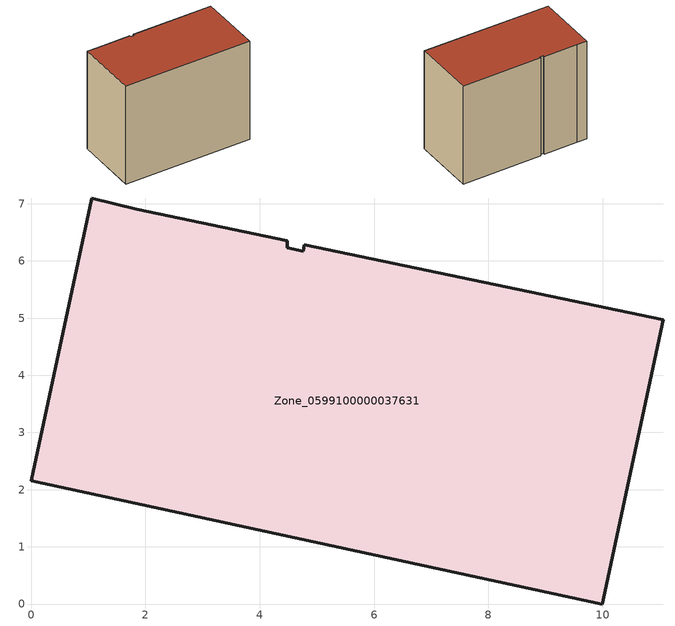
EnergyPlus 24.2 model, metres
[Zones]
Zone_0599100000037631
 floor ground (C_G): 4.76,6.17 4.78,6.29 11.06,4.97 9.99,0 0,2.16 1.06,7.1 1.85,6.9 4.48,6.35 4.48,6.23 z0
 wall outside (C_F): 1.06,7.1 0,2.16 9.99,0 11.06,4.97 4.78,6.29 4.76,6.17 4.48,6.23 4.48,6.35 1.85,6.9 1.06,7.1 z0:8.32
 roof outside (C_R): 4.76,6.17 4.48,6.23 4.48,6.35 1.85,6.9 1.06,7.1 0,2.16 9.99,0 11.06,4.97 4.78,6.29 z8.32
[BUILDING]
Pand.0599100000037631: North Axis=0; Terrain=City; Loads Convergence Tolerance Value=0.04; Temperature Convergence Tolerance Value=0.4; Solar Distribution=FullExterior; Maximum Number of Warmup Days=25; Minimum Number of Warmup Days=1
[Site:Location]
Rotterdam.The.Hague.AP_ZH_NLD Design_Conditions: Latitude=51.96; Longitude=4.45; Time Zone=1; Elevation=-4.5
[SITE:GROUNDTEMPERATURE:BUILDINGSURFACE]
18, 18, 18, 18, 18, 18, 18, 18, 18, 18, 18, 18
[MATERIAL] Thermal Absorptance=0.9; Solar Absorptance=0.7; Visible Absorptance=0.7
Name | Roughness | Thickness | Conductivity | Density | Specific Heat
G.TI.1975-1991 | MediumSmooth | 0.15 | 0.288461 | 540 | 1210
F.TI.1975-1991 | Rough | 0.3 | 0.230769 | 1920 | 840
R.TI.1975-1991 | MediumRough | 0.2 | 0.153846 | 1500 | 1000
[CONSTRUCTION]
C_G: G.TI.1975-1991
C_F: F.TI.1975-1991
C_R: R.TI.1975-1991
[ZONE]
Zone_0599100000037631: Type=1; Multiplier=1; Ceiling Height=Autocalculate; Volume=Autocalculate; Floor Area=autocalculate; Part of Total Floor Area=Yes
[ZONEINFILTRATION:DESIGNFLOWRATE]
Infil_Zone_0599100000037631: Zone or ZoneList or Space or SpaceList=Zone_0599100000037631; Schedule=AlwaysOn; Design Flow Rate Calculation Method=Flow/Area; Flow Rate per Floor Area=0.003; Constant Term Coefficient=1; Temperature Term Coefficient=0; Velocity Term Coefficient=0; Velocity Squared Term Coefficient=0
[HVACTEMPLATE:ZONE:IDEALLOADSAIRSYSTEM]
Zone_0599100000037631: Maximum Heating Supply Air Temperature=50; Minimum Cooling Supply Air Temperature=13; Maximum Heating Supply Air Humidity Ratio=0.0156; Minimum Cooling Supply Air Humidity Ratio=0.0077; Heating Limit=NoLimit; Cooling Limit=NoLimit; Dehumidification Control Type=ConstantSensibleHeatRatio; Cooling Sensible Heat Ratio=0.7; Dehumidification Setpoint=60; Humidification Control Type=None; Humidification Setpoint=30; Outdoor Air Method=None; Outdoor Air Flow Rate per Person=0.00944; Outdoor Air Flow Rate per Zone Floor Area=0; Outdoor Air Flow Rate per Zone=0; Demand Controlled Ventilation Type=None; Outdoor Air Economizer Type=NoEconomizer; Heat Recovery Type=None; Sensible Heat Recovery Effectiveness=0.7; Latent Heat Recovery Effectiveness=0.65
[ZONECONTROL:THERMOSTAT]
ThermostatControl_Zone_0599100000037631: Zone or ZoneList=Zone_0599100000037631; Control Type Schedule=DualSetpointControlType; Control 1=Thermostat_Zone_0599100000037631; Temperature Difference Between Cutout And Setpoint=0
[THERMOSTATSETPOINT:DUALSETPOINT]
Thermostat_Zone_0599100000037631: Heating Setpoint Temperature Schedule=HeatingSetpoint_Zone_0599100000037631; Cooling Setpoint Temperature Schedule=CoolingSetpoint_Zone_0599100000037631
[SCHEDULE:COMPACT]
HeatingSetpoint_Zone_0599100000037631: Through: 12/31, For: AllDays, Until: 24:00, 21
CoolingSetpoint_Zone_0599100000037631: Through: 12/31, For: AllDays, Until: 24:00, 24
DualSetpointControlType: Through: 12/31, For: AllDays, Until: 24:00, 4
AlwaysOn: Through: 12/31, For: AllDays, Until: 24:00, 1
